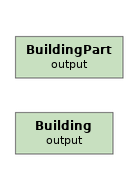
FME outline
BuildingPart (output)
Building (output)
